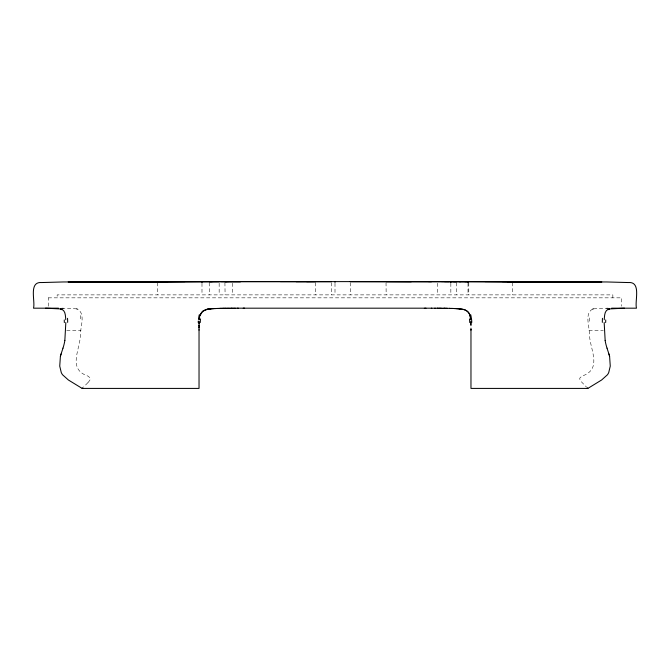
<?xml version="1.0" encoding="UTF-8"?>
<svg xmlns="http://www.w3.org/2000/svg" width="670" height="670" viewBox="0 0 670 670"><rect width="100%" height="100%" fill="white"/><g stroke="black" fill="none" stroke-linecap="round" stroke-linejoin="round"><path stroke-width="0.5" stroke-dasharray="3.35 2.51" d="M48.24 306.215L48.324 297.84M87.996 382.578L88.649 381.791A13.132 13.132 0 0 0 90.073 379.739L90.257 378.182L88.591 376.557A20.762 20.762 0 0 0 87.803 376.038C67.494 369.019 79.831 350.276 80.475 335.059C80.115 327.102 86.07 313.795 77.285 309.021M87.946 382.645L83.566 387.017M592.716 309.021C584.181 313.602 589.6 326.315 589.407 334.137C589.809 349.556 602.841 368.877 582.197 376.038A20.762 20.762 0 0 0 581.443 376.532L579.726 378.215L579.96 379.714A13.132 13.132 0 0 0 581.367 381.774L586.434 387.017M593.503 308.837L608.05 308.183M61.598 308.192L76.497 308.837M48.282 297.84L621.718 297.84L621.76 306.215M66.724 330.352L81.037 330.352M588.964 330.352L603.276 330.352M61.95 308.183L63.583 308.183M606.417 308.183L608.402 308.192M350.217 282.639L350.402 294.884M224.919 282.681L225.095 294.884M209.208 282.69L209.383 294.884M386.029 282.639L386.163 294.884M612.849 297.84L612.849 294.884L57.151 294.884L57.193 297.84M512.349 282.639L512.349 294.884M468.782 282.698L468.782 294.884M468.012 283.251L468.012 294.884M456.622 282.681L456.622 294.884M450.843 283.251L450.843 294.884M437.686 283.251L437.686 294.884M335 283.251L335 294.884M331.315 282.639L331.315 294.884M315.603 282.639L315.603 294.884M232.314 283.251L232.314 294.884M219.157 283.251L219.157 294.884M201.988 283.251L201.988 294.884M157.651 282.639L157.651 294.884M76.464 308.594A59.957 24.547 78.3 0 1 77.243 308.728M592.674 309.322A59.957 24.313 -76.9 0 1 593.461 309.104M589.516 321.257A24.003 11.985 86.3 0 1 589.525 315.52M592.757 308.728A59.957 24.547 -78.3 0 1 593.536 308.594M76.539 309.104A59.957 24.313 76.9 0 1 77.326 309.322M80.475 315.52A24.003 11.985 -86.3 0 1 80.484 321.257"/><path stroke-width="1" d="M199.032 330.117L199.032 327.798M470.968 329.732L470.968 388.416L587.85 388.416L601.635 379.982L607.422 374.79A11.692 11.692 0 0 0 608.729 372.553L610.261 366.122L609.608 356.465A32.529 32.529 0 0 0 609.231 354.966L607.02 348.149M199.032 327.865L199.032 327.102M199.032 327.236L199.04 326.181M199.04 326.298L199.049 325.486M604.164 322.488L605.152 340.377M199.049 325.679L199.049 325.252M199.049 325.377L199.107 322.881M199.082 323.618L199.099 323.158M199.099 322.932L199.116 322.488M199.116 322.563L199.174 321.307M604.24 319.691C604.583 316.173 604.315 310.838 608.293 309.247M199.317 319.439L199.627 317.186M199.342 319.213C199.082 313.568 203.596 308.962 209.157 309.021M64.848 340.377L65.836 322.488M62.98 348.149L60.761 354.966A32.529 32.529 0 0 0 60.392 356.457L59.739 366.122L61.271 372.553A11.692 11.692 0 0 0 62.578 374.79L68.365 379.982L82.15 388.416L199.032 388.416L199.032 329.732M199.987 315.629L202.524 311.341L207.7 309.238M82.15 388.416L82.854 387.721M609.281 308.945L624.44 308.183M209.811 308.945L212.926 308.669M211.209 308.803L212.49 308.703M212.859 308.677L218.914 308.401M213.186 308.652L213.847 308.61M214.526 308.577L215.874 308.51M216.217 308.493L217.574 308.443M218.797 308.409L219.936 308.376M219.651 308.384L220.271 308.368M220.07 308.368L221.636 308.334M220.497 308.359L220.924 308.351M221.343 308.342L222.189 308.326M221.979 308.326L222.658 308.317M222.608 308.317L223.336 308.309M223.035 308.309L226.016 308.267M223.462 308.3L223.881 308.3M224.308 308.292L224.735 308.284M225.162 308.275L225.589 308.275M225.958 308.267L226.929 308.259M226.87 308.259L227.901 308.25M227.725 308.25L228.386 308.242M228.152 308.242L229.433 308.234M229.358 308.234L231.041 308.225M230.823 308.225L231.853 308.217M212.306 281.643L209.191 281.668L331.315 281.618L280.336 281.593M231.309 308.225L232.775 308.217M232.658 308.217L234.274 308.208M167.709 281.609L68.189 281.961L185.02 281.601M74.68 281.961L219.157 281.584L78.867 281.961M306.667 281.651L315.603 281.618L296.123 281.685M233.755 308.208L235.229 308.2M235.078 308.2L237.515 308.192M83.675 281.961L228.529 281.584M221.242 281.618L226.686 281.618M240.488 281.609L224.902 281.66L240.488 281.735M459.411 281.735L468.782 281.685L464.812 281.651M237.197 308.2L238.327 308.192M238.177 308.192L243.612 308.183M157.659 281.618L512.341 281.618M385.476 281.593L350.209 281.618L411.271 281.743M162.425 281.961L63.29 281.961L41.724 282.547C28.341 281.366 35.502 301.307 33.5 308.183L58.524 308.183M507.575 281.961L606.71 281.961L628.276 282.547C641.659 281.366 634.498 301.307 636.5 308.183L611.584 308.183M243.218 308.183L244.609 308.183M244.039 308.183L424.403 308.183M45.56 308.183L60.719 308.945M444.57 281.618L449.068 281.626M460.659 281.643L428.465 281.601M431.488 281.735L386.012 281.626L456.622 281.668L453.506 281.643M425.391 308.183L437.343 308.217M424.319 308.183L425.961 308.183M502.291 281.609L601.811 281.961L484.98 281.601M595.32 281.961L450.843 281.584L450.843 282.422M441.471 281.584L586.325 281.961M434.771 308.2L435.266 308.2M431.329 308.192L431.823 308.192M437.225 308.217L438.147 308.217M438.959 308.225L440.156 308.234M437.711 308.217L439.177 308.225M440.567 308.234L441.848 308.242M439.763 308.225L440.642 308.234M441.614 308.242L443.13 308.259M443.984 308.267L444.411 308.275M443.071 308.259L444.838 308.275M444.528 308.275L446.32 308.3M445.014 308.284L445.5 308.284M446.664 308.309L447.393 308.317M446.119 308.3L446.965 308.309M447.342 308.317L449.93 308.368M449.386 308.359L451.203 308.409M451.086 308.401L453.104 308.468M452.468 308.443L453.783 308.493M453.305 308.476L460.19 308.945M454.461 308.527L455.474 308.577M456.153 308.61L457.141 308.677M457.51 308.703L458.791 308.803M460.843 309.021C464.846 309.247 469.201 311.29 470.013 315.629M462.509 309.28C466.395 309.641 469.745 312.614 470.248 316.55M61.707 309.247C65.685 310.838 65.417 316.173 65.76 319.691M587.146 387.721L587.85 388.416M470.114 315.997L470.708 319.691M470.373 317.186L470.608 318.744M470.826 321.307L470.884 322.563M470.884 322.488L470.926 323.853M470.918 323.51L470.935 324.447M470.935 324.548L470.951 325.679M470.968 328.174L470.968 329.657M470.968 329.431L470.968 330.117M468.012 281.593L468.012 282.422M335 281.584L335 282.413M201.988 281.593L201.988 282.422M207.675 309.305A41.934 37.939 67.9 0 1 209.819 309.029M198.211 322.454A45.87 39.957 -89.1 0 1 198.278 321.047M200.271 322.53A41.791 34.664 -88.7 0 1 200.514 318.895M207.65 309.188A41.934 38.064 73.2 0 1 209.802 308.862M469.486 318.895A41.791 34.664 88.7 0 1 469.729 322.53M460.181 309.029A41.934 37.939 -67.9 0 1 462.325 309.305M471.613 319.59A45.87 39.957 89.1 0 1 471.789 322.454M209.141 308.929A59.957 53.567 65.7 0 1 210.774 308.736M209.174 309.113A59.957 53.391 63 0 1 210.807 308.945M198.521 319.389A24.003 20.753 -83.6 0 1 199.292 314.741M459.193 308.945A59.957 53.391 -63 0 1 460.022 309.021M470.708 314.741A24.003 20.753 83.6 0 1 471.479 319.389M459.226 308.736A59.957 53.567 -65.7 0 1 460.859 308.929M64.873 340.385A50.593 50.593 0 0 1 62.972 348.149M60.392 356.457A35.644 35.644 0 0 1 61.045 353.986M607.028 348.149A50.593 50.593 0 0 1 605.127 340.385M60.752 309.272A41.934 16.541 79.9 0 1 61.74 309.666M64.261 319.967A45.87 22.52 -89.5 0 1 64.32 322.58M602.33 322.379A41.791 23.324 89.1 0 1 602.472 318.317M608.318 308.862A41.934 16.842 -82.4 0 1 609.306 308.669M608.26 309.666A41.934 16.541 -79.9 0 1 609.248 309.272M605.68 322.58A45.87 22.52 89.5 0 1 605.739 319.967M67.528 318.317A41.791 23.324 -89.1 0 1 67.67 322.379M60.694 308.669A41.934 16.842 82.4 0 1 61.682 308.862M608.955 353.986A35.644 35.644 0 0 1 609.608 356.457"/></g></svg>
